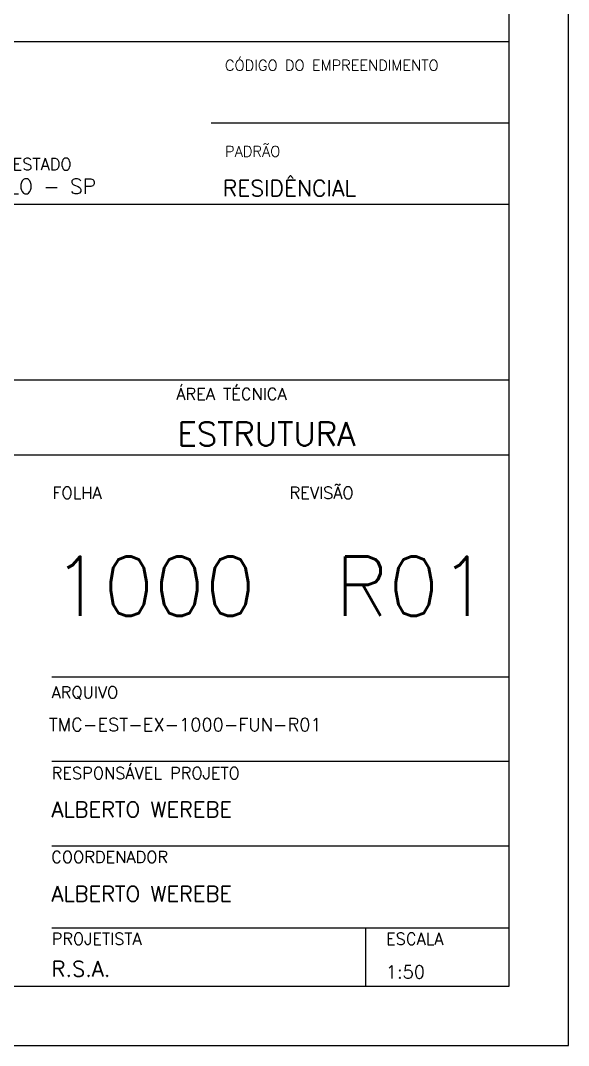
# Model space of a CAD drawing. Extents: x 1476 to 8419, y 491 to 3991.
# Drawn here: x 7957 to 8419, y 491 to 1355 of the extents above; entities that cross this region are included whole.
import ezdxf

# ---------------------------------------------------------------- set-up
doc = ezdxf.new("R2010")
doc.units = 0
doc.header["$MEASUREMENT"] = 0
for name, color, linetype in [('1', 1, 'CONTINUOUS'), ('3', 3, 'CONTINUOUS'), ('4', 4, 'CONTINUOUS'), ('6', 6, 'CONTINUOUS')]:
    doc.layers.add(name, color=color, linetype=linetype)
doc.styles.get("Standard").update_dxf_attribs({"font": 'ROMANS.SHX'})

msp = doc.modelspace()

# ---------------------------------------------------------------- linework, layer by layer
at = {"layer": '1', "linetype": 'Continuous'}
for p, q in [((8369.127539, 1336.641449), (7484.895681, 1336.641449)), ((8369.127539, 1268.080276), (8118.099189, 1268.080276)), ((8369.127539, 1199.519104), (7484.895681, 1199.519104)), ((8369.127539, 1051.628025), (7484.895681, 1051.628025)), ((8369.127539, 988.405996), (7484.895681, 988.405996)), ((8369.127539, 801.205412), (7983.929437, 801.205412)), ((8369.127539, 729.970817), (7983.929437, 729.970817)), ((8369.127539, 658.736222), (7983.929437, 658.736222)), ((8369.127539, 589.535994), (7983.929437, 589.535994)), ((8248.342899, 589.535994), (8248.342899, 540.681107))]:
    msp.add_line(p, q, dxfattribs=at)
msp.add_lwpolyline([(1475.633857, 490.679532), (8419.37979, 490.679532), (8419.37979, 3990.679532), (1475.633857, 3990.679532), (1475.633857, 490.679532)], dxfattribs=at)
at = {"layer": '6', "linetype": 'Continuous'}
msp.add_lwpolyline([(1625.636324, 540.681107), (8369.384196, 540.681107), (8369.384196, 3940.680032), (1625.636324, 3940.680032), (1625.636324, 540.681107)], dxfattribs=at)

# ---------------------------------------------------------------- texts
at = {"layer": '3', "linetype": 'Continuous'}
for s, height, p in [('CÓDIGO DO EMPREENDIMENTO', 8.99991, (8129.749966, 1312.491046)), ('PADRÃO', 8.99991, (8129.749966, 1239.865775)), ('CIDADE/ESTADO', 9.9999, (7895.020583, 1228.670556)), ('ÁREA TÉCNICA', 9.9999, (8088.717323, 1034.89477)), ('FOLHA', 9.9999, (7984.19834, 951.63544)), ('REVISÃO', 9.9999, (8184.19634, 951.63544)), ('ARQUIVO', 9.9999, (7983.629805, 783.360792)), ('TMC-EST-EX-1000-FUN-R01', 11, (7981.233743, 755.70068)), ('RESPONSÁVEL PROJETO', 10, (7983.629805, 715.289621)), ('ALBERTO WEREBE', 12.99987, (7983.558338, 683.215428)), ('COORDENADOR', 9.9999, (7983.221472, 644.59634)), ('ALBERTO WEREBE', 12.99987, (7983.558338, 611.980834)), ('PROJETISTA', 9.9999, (7983.629805, 575.577728)), ('ESCALA', 9.9999, (8265.521402, 575.577728)), ('R.S.A.', 13, (7983.558338, 548.8297)), ('1:50', 11, (8265.3639, 547.210798))]:
    msp.add_text(s, height=height, dxfattribs=at).set_placement(p)
at = {"layer": '4', "linetype": 'Continuous'}
for s, height, p in [('SÃO PAULO - SP', 12.499875, (7873.696121, 1208.748954)), ('RESIDÊNCIAL', 13.5, (8128.027828, 1206.682591)), ('ESTRUTURA', 19.9998, (8089.73712, 996.279584))]:
    msp.add_text(s, height=height, dxfattribs=at).set_placement(p)
at = {"layer": '6', "linetype": 'Continuous'}
for s, p in [('1000', (7984.19834, 852.817971)), ('R01', (8222.430449, 852.817971))]:
    msp.add_text(s, height=50, dxfattribs=at).set_placement(p)

doc.saveas('drawing.dxf')
